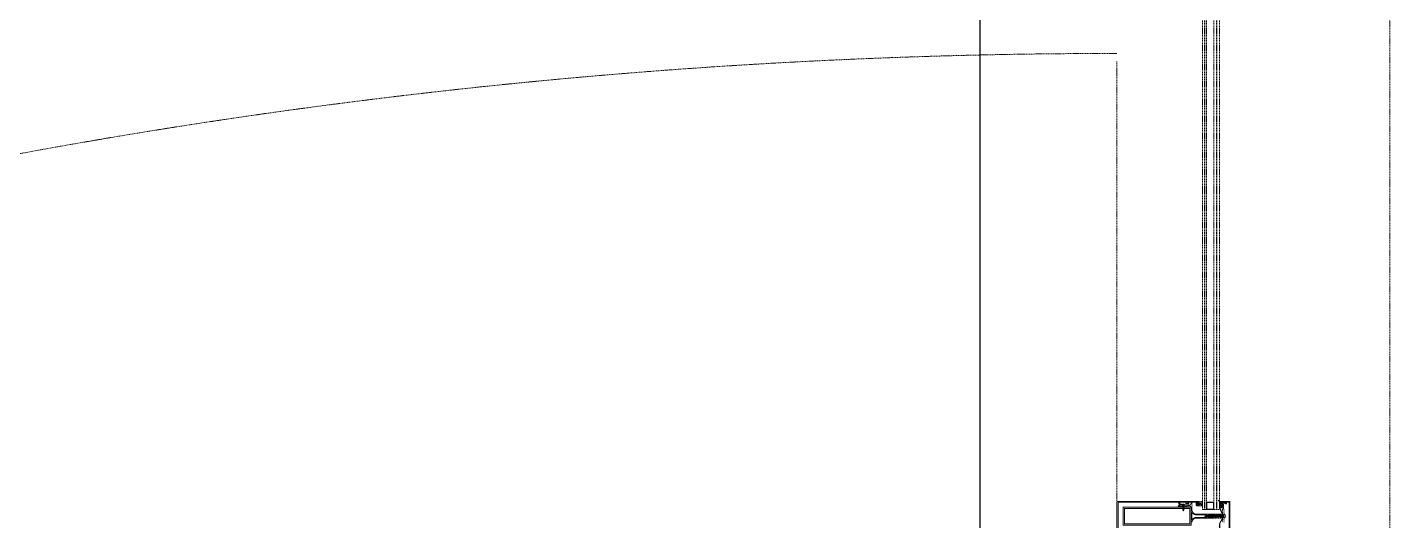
# Model space of a CAD drawing. Extents: x -1457 to 23780, y -2071 to 4205.
# Drawn here: x 10466.8 to 10767.8, y 1083 to 1191.9 of the extents above; entities that cross this region are included whole.
import ezdxf

# ---------------------------------------------------------------- set-up
doc = ezdxf.new("R2010")
doc.units = 0
doc.header["$MEASUREMENT"] = 0
doc.linetypes.add('HIDDEN', pattern=[0.375, 0.25, -0.125])
doc.layers.get('0').update_dxf_attribs({"color": 9, "lineweight": 9})
doc.layers.add('E-KABLO', color=7, linetype='Continuous', lineweight=30)
doc.layers.add('M-TEFRIS2-015', color=129, linetype='Continuous', lineweight=9)

# ---------------------------------------------------------------- blocks, each defined once
blk = doc.blocks.new('vid u')
at = {"lineweight": 5, "ltscale": 0.5}
for p, q in [((-18171.1, 6484.2), (-18170.1, 6484.5)), ((-18167.9, 6482.9), (-18171.1, 6484.2)), ((-18166.9, 6483.2), (-18171.1, 6484.2)), ((-18171.1, 6481.6), (-18170.1, 6482)), ((-18167.9, 6480.3), (-18171.1, 6481.6)), ((-18166.9, 6480.7), (-18171.1, 6481.6)), ((-18171.1, 6479.1), (-18170.1, 6479.4)), ((-18167.9, 6477.8), (-18171.1, 6479.1)), ((-18166.9, 6478.1), (-18171.1, 6479.1)), ((-18171.1, 6476.5), (-18170.1, 6476.9)), ((-18167.9, 6475.2), (-18171.1, 6476.5)), ((-18166.9, 6475.6), (-18171.1, 6476.5)), ((-18171.1, 6473.9), (-18170.1, 6474.3)), ((-18167.9, 6472.7), (-18171.1, 6473.9)), ((-18166.9, 6473), (-18171.1, 6473.9)), ((-18171.1, 6471.5), (-18170.1, 6471.9)), ((-18167.9, 6470.2), (-18171.1, 6471.5)), ((-18166.9, 6470.6), (-18171.1, 6471.5)), ((-18170.6, 6486.7), (-18169.6, 6487)), ((-18167.2, 6486), (-18170.6, 6486.7)), ((-18168.2, 6485.6), (-18170.6, 6486.7)), ((-18169.9, 6486.4), (-18170.1, 6485.9)), ((-18170.1, 6484.5), (-18170.1, 6485.8)), ((-18170.1, 6484.5), (-18166.9, 6483.2)), ((-18170.1, 6484.5), (-18166.9, 6483.2)), ((-18170.1, 6482), (-18170.1, 6483.8)), ((-18170.1, 6482), (-18166.9, 6480.7)), ((-18170.1, 6482), (-18166.9, 6480.7)), ((-18170.1, 6479.4), (-18170.1, 6481.2)), ((-18170.1, 6479.4), (-18166.9, 6478.1)), ((-18170.1, 6479.4), (-18166.9, 6478.1)), ((-18170.1, 6476.9), (-18170.1, 6478.7)), ((-18170.1, 6476.9), (-18166.9, 6475.6)), ((-18170.1, 6476.9), (-18166.9, 6475.6)), ((-18170.1, 6474.3), (-18170.1, 6476.1)), ((-18170.1, 6474.3), (-18166.9, 6473)), ((-18170.1, 6474.3), (-18166.9, 6473)), ((-18170.1, 6471.9), (-18170.1, 6473.5)), ((-18170.1, 6471.9), (-18166.9, 6470.6)), ((-18170.1, 6471.9), (-18166.9, 6470.6)), ((-18169, 6489), (-18169.6, 6487)), ((-18169.6, 6487), (-18167.2, 6486)), ((-18169, 6489), (-18168.5, 6486.6)), ((-18167.2, 6486), (-18168.2, 6485.6)), ((-18168.2, 6485.6), (-18167.9, 6485)), ((-18167.9, 6483.6), (-18167.9, 6484.9)), ((-18166.9, 6483.2), (-18167.9, 6482.9)), ((-18167.9, 6481.1), (-18167.9, 6482.9)), ((-18166.9, 6480.7), (-18167.9, 6480.3)), ((-18167.9, 6478.5), (-18167.9, 6480.3)), ((-18166.9, 6478.1), (-18167.9, 6477.8)), ((-18167.9, 6476), (-18167.9, 6477.8)), ((-18166.9, 6475.6), (-18167.9, 6475.2)), ((-18167.9, 6473.4), (-18167.9, 6475.2)), ((-18166.9, 6473), (-18167.9, 6472.7)), ((-18167.9, 6471), (-18167.9, 6472.7)), ((-18164.9, 6445.9), (-18173.1, 6445.9)), ((-18173.1, 6444.2), (-18173.1, 6445.9)), ((-18171.1, 6469.2), (-18170.1, 6469.6)), ((-18167.9, 6467.9), (-18171.1, 6469.2)), ((-18166.9, 6468.3), (-18171.1, 6469.2)), ((-18171.1, 6467), (-18170.1, 6467.3)), ((-18167.9, 6465.7), (-18171.1, 6467)), ((-18166.9, 6466.1), (-18171.1, 6467)), ((-18171.1, 6464.7), (-18170.1, 6465.1)), ((-18167.9, 6463.4), (-18171.1, 6464.7)), ((-18166.9, 6463.8), (-18171.1, 6464.7)), ((-18171.1, 6462.4), (-18170.1, 6462.8)), ((-18167.9, 6461.1), (-18171.1, 6462.4)), ((-18166.9, 6461.5), (-18171.1, 6462.4)), ((-18171.1, 6460.1), (-18170.1, 6460.5)), ((-18167.9, 6458.8), (-18171.1, 6460.1)), ((-18166.9, 6459.2), (-18171.1, 6460.1)), ((-18171.1, 6457.8), (-18170.1, 6458.2)), ((-18167.9, 6456.5), (-18171.1, 6457.8)), ((-18166.9, 6456.9), (-18171.1, 6457.8)), ((-18171.1, 6455.5), (-18170.1, 6455.9)), ((-18167.9, 6454.2), (-18171.1, 6455.5)), ((-18166.9, 6454.6), (-18171.1, 6455.5)), ((-18171.1, 6453.2), (-18170.1, 6453.6)), ((-18166.9, 6452.3), (-18171.1, 6453.2)), ((-18167.9, 6451.9), (-18171.1, 6453.2)), ((-18170.1, 6451.3), (-18171.1, 6450.9)), ((-18167.9, 6449.6), (-18171.1, 6450.9)), ((-18171.1, 6450.9), (-18166.9, 6450)), ((-18171.1, 6448.6), (-18170.1, 6449)), ((-18167.9, 6447.3), (-18171.1, 6448.6)), ((-18166.9, 6447.7), (-18171.1, 6448.6)), ((-18170.1, 6469.6), (-18170.1, 6471.1)), ((-18170.1, 6469.6), (-18166.9, 6468.3)), ((-18170.1, 6469.6), (-18166.9, 6468.3)), ((-18170.1, 6467.3), (-18170.1, 6468.9)), ((-18170.1, 6467.3), (-18166.9, 6466.1)), ((-18170.1, 6467.3), (-18166.9, 6466.1)), ((-18170.1, 6465.1), (-18170.1, 6466.6)), ((-18170.1, 6465.1), (-18166.9, 6463.8)), ((-18170.1, 6465.1), (-18166.9, 6463.8)), ((-18170.1, 6462.8), (-18170.1, 6464.4)), ((-18170.1, 6462.8), (-18166.9, 6461.5)), ((-18170.1, 6462.8), (-18166.9, 6461.5)), ((-18170.1, 6460.5), (-18170.1, 6462)), ((-18170.1, 6460.5), (-18166.9, 6459.2)), ((-18170.1, 6460.5), (-18166.9, 6459.2)), ((-18170.1, 6458.2), (-18170.1, 6459.7)), ((-18170.1, 6458.2), (-18166.9, 6456.9)), ((-18170.1, 6455.9), (-18170.1, 6457.4)), ((-18170.1, 6455.9), (-18166.9, 6454.6)), ((-18170.1, 6453.6), (-18170.1, 6455.1)), ((-18170.1, 6453.6), (-18166.9, 6452.3)), ((-18170.1, 6453.6), (-18166.9, 6452.3)), ((-18170.1, 6451.3), (-18170.1, 6452.8)), ((-18166.9, 6450), (-18170.1, 6451.3)), ((-18170.1, 6449), (-18170.1, 6450.5)), ((-18170.1, 6449), (-18166.9, 6447.7)), ((-18170.1, 6445.9), (-18170.1, 6448.2)), ((-18166.9, 6470.6), (-18167.9, 6470.2)), ((-18167.9, 6468.7), (-18167.9, 6470.2)), ((-18166.9, 6468.3), (-18167.9, 6467.9)), ((-18167.9, 6466.5), (-18167.9, 6467.9)), ((-18166.9, 6466.1), (-18167.9, 6465.7)), ((-18167.9, 6464.2), (-18167.9, 6465.7)), ((-18166.9, 6463.8), (-18167.9, 6463.4)), ((-18167.9, 6461.9), (-18167.9, 6463.4)), ((-18166.9, 6461.5), (-18167.9, 6461.1)), ((-18167.9, 6459.6), (-18167.9, 6461.1)), ((-18166.9, 6459.2), (-18167.9, 6458.8)), ((-18167.9, 6457.3), (-18167.9, 6458.8)), ((-18166.9, 6456.9), (-18167.9, 6456.5)), ((-18167.9, 6455), (-18167.9, 6456.5)), ((-18166.9, 6454.6), (-18167.9, 6454.2)), ((-18167.9, 6452.7), (-18167.9, 6454.2)), ((-18166.9, 6452.3), (-18167.9, 6451.9)), ((-18167.9, 6450.4), (-18167.9, 6451.9)), ((-18166.9, 6450), (-18167.9, 6449.6)), ((-18167.9, 6448.1), (-18167.9, 6449.6)), ((-18166.9, 6447.7), (-18167.9, 6447.3)), ((-18167.9, 6445.9), (-18167.9, 6447.3)), ((-18164.9, 6444.2), (-18164.9, 6445.9))]:
    blk.add_line(p, q, dxfattribs=at)
blk.add_lwpolyline([(-18169.6, 6442.8), (-18169.1, 6443.2), (-18168.9, 6443.2), (-18168.4, 6442.8)], dxfattribs=at)
for centre, radius, start, end in [((-18169.9, 6485.8), 0.2, 155.3251, 180), ((-18168.1, 6484.9), 0.2, 0, 19.1116), ((-18168.6, 6450.7), 7.89, 234.7573, 262.4905), ((-18169.5, 6450.7), 7.89, 277.5095, 305.2427)]:
    blk.add_arc(centre, radius, start, end, dxfattribs=at)

msp = doc.modelspace()

# ---------------------------------------------------------------- hatches: boundary and pattern name
at = {"layer": 'M-TEFRIS2-015', "linetype": 'HIDDEN', "lineweight": 0}
h = msp.add_hatch(dxfattribs=at)
h.set_pattern_fill('LINE', color=256, scale=0.666667, angle=675, style=0)
h.set_pattern_definition([(135, (10851.09187, 1029.91743), (-0.058925565, -0.058925565), [])])
edge = h.paths.add_edge_path()
edge.add_arc((10730.52, 1087.72), 0.625, 207.2, 247.3388)
edge.add_arc((10730.2, 1087), 0.162, 360.1027, 422.96, ccw=False)
edge.add_line((10730.36, 1087), (10730.36, 1086.92))
edge.add_line((10730.36, 1086.92), (10730.36, 1086.91))
edge.add_line((10730.36, 1086.91), (10730.36, 1086.9))
edge.add_line((10730.36, 1086.9), (10730.36, 1086.89))
edge.add_line((10730.36, 1086.89), (10730.36, 1086.89))
edge.add_line((10730.36, 1086.89), (10730.35, 1086.88))
edge.add_line((10730.35, 1086.88), (10730.35, 1086.87))
edge.add_line((10730.35, 1086.87), (10730.34, 1086.87))
edge.add_line((10730.34, 1086.87), (10730.34, 1086.86))
edge.add_line((10730.34, 1086.86), (10730.33, 1086.86))
edge.add_line((10730.33, 1086.86), (10730.31, 1086.86))
edge.add_line((10730.31, 1086.86), (10730.24, 1086.86))
edge.add_line((10730.24, 1086.86), (10730.23, 1086.86))
edge.add_line((10730.23, 1086.86), (10730.23, 1086.86))
edge.add_line((10730.23, 1086.86), (10730.23, 1086.86))
edge.add_line((10730.23, 1086.86), (10730.23, 1086.86))
edge.add_line((10730.23, 1086.86), (10730.22, 1086.85))
edge.add_line((10730.22, 1086.85), (10730.22, 1086.85))
edge.add_line((10730.22, 1086.85), (10730.22, 1086.85))
edge.add_line((10730.22, 1086.85), (10730.22, 1086.84))
edge.add_line((10730.22, 1086.84), (10730.22, 1086.84))
edge.add_line((10730.22, 1086.84), (10730.22, 1086.76))
edge.add_line((10730.22, 1086.76), (10730.22, 1086.76))
edge.add_line((10730.22, 1086.76), (10730.22, 1086.75))
edge.add_line((10730.22, 1086.75), (10730.22, 1086.75))
edge.add_line((10730.22, 1086.75), (10730.22, 1086.75))
edge.add_line((10730.22, 1086.75), (10730.22, 1086.74))
edge.add_line((10730.22, 1086.74), (10730.23, 1086.74))
edge.add_line((10730.23, 1086.74), (10730.23, 1086.74))
edge.add_line((10730.23, 1086.74), (10730.23, 1086.74))
edge.add_line((10730.23, 1086.74), (10730.24, 1086.74))
edge.add_line((10730.24, 1086.74), (10730.31, 1086.74))
edge.add_line((10730.31, 1086.74), (10730.32, 1086.74))
edge.add_line((10730.32, 1086.74), (10730.33, 1086.74))
edge.add_line((10730.33, 1086.74), (10730.34, 1086.73))
edge.add_line((10730.34, 1086.73), (10730.34, 1086.73))
edge.add_line((10730.34, 1086.73), (10730.35, 1086.72))
edge.add_line((10730.35, 1086.72), (10730.35, 1086.72))
edge.add_line((10730.35, 1086.72), (10730.36, 1086.71))
edge.add_line((10730.36, 1086.71), (10730.36, 1086.7))
edge.add_line((10730.36, 1086.7), (10730.36, 1086.69))
edge.add_line((10730.36, 1086.69), (10730.36, 1086.68))
edge.add_line((10730.36, 1086.68), (10730.36, 1086.67))
edge.add_line((10730.36, 1086.67), (10730.36, 1086.67))
edge.add_line((10730.36, 1086.67), (10730.35, 1086.66))
edge.add_line((10730.35, 1086.66), (10730.35, 1086.65))
edge.add_line((10730.35, 1086.65), (10730.34, 1086.65))
edge.add_line((10730.34, 1086.65), (10730.34, 1086.64))
edge.add_line((10730.34, 1086.64), (10730.33, 1086.64))
edge.add_line((10730.33, 1086.64), (10730.31, 1086.64))
edge.add_line((10730.31, 1086.64), (10730.24, 1086.64))
edge.add_line((10730.24, 1086.64), (10730.23, 1086.64))
edge.add_line((10730.23, 1086.64), (10730.23, 1086.64))
edge.add_line((10730.23, 1086.64), (10730.23, 1086.64))
edge.add_line((10730.23, 1086.64), (10730.23, 1086.64))
edge.add_line((10730.23, 1086.64), (10730.22, 1086.63))
edge.add_line((10730.22, 1086.63), (10730.22, 1086.63))
edge.add_line((10730.22, 1086.63), (10730.22, 1086.63))
edge.add_line((10730.22, 1086.63), (10730.22, 1086.62))
edge.add_line((10730.22, 1086.62), (10730.22, 1086.62))
edge.add_line((10730.22, 1086.62), (10730.22, 1086.54))
edge.add_line((10730.22, 1086.54), (10730.22, 1086.54))
edge.add_line((10730.22, 1086.54), (10730.22, 1086.53))
edge.add_line((10730.22, 1086.53), (10730.22, 1086.53))
edge.add_line((10730.22, 1086.53), (10730.22, 1086.53))
edge.add_line((10730.22, 1086.53), (10730.22, 1086.52))
edge.add_line((10730.22, 1086.52), (10730.23, 1086.52))
edge.add_line((10730.23, 1086.52), (10730.23, 1086.52))
edge.add_line((10730.23, 1086.52), (10730.23, 1086.52))
edge.add_line((10730.23, 1086.52), (10730.24, 1086.52))
edge.add_line((10730.24, 1086.52), (10730.31, 1086.52))
edge.add_line((10730.31, 1086.52), (10730.32, 1086.52))
edge.add_line((10730.32, 1086.52), (10730.33, 1086.52))
edge.add_line((10730.33, 1086.52), (10730.34, 1086.51))
edge.add_line((10730.34, 1086.51), (10730.34, 1086.51))
edge.add_line((10730.34, 1086.51), (10730.35, 1086.5))
edge.add_line((10730.35, 1086.5), (10730.35, 1086.5))
edge.add_line((10730.35, 1086.5), (10730.36, 1086.49))
edge.add_line((10730.36, 1086.49), (10730.36, 1086.48))
edge.add_line((10730.36, 1086.48), (10730.36, 1086.47))
edge.add_line((10730.36, 1086.47), (10730.36, 1086.46))
edge.add_line((10730.36, 1086.46), (10730.36, 1086.45))
edge.add_line((10730.36, 1086.45), (10730.36, 1086.45))
edge.add_line((10730.36, 1086.45), (10730.35, 1086.44))
edge.add_line((10730.35, 1086.44), (10730.35, 1086.43))
edge.add_line((10730.35, 1086.43), (10730.34, 1086.43))
edge.add_line((10730.34, 1086.43), (10730.34, 1086.42))
edge.add_line((10730.34, 1086.42), (10730.33, 1086.42))
edge.add_line((10730.33, 1086.42), (10730.31, 1086.42))
edge.add_line((10730.31, 1086.42), (10730.24, 1086.42))
edge.add_line((10730.24, 1086.42), (10730.23, 1086.42))
edge.add_line((10730.23, 1086.42), (10730.23, 1086.42))
edge.add_line((10730.23, 1086.42), (10730.23, 1086.42))
edge.add_line((10730.23, 1086.42), (10730.23, 1086.42))
edge.add_line((10730.23, 1086.42), (10730.22, 1086.41))
edge.add_line((10730.22, 1086.41), (10730.22, 1086.41))
edge.add_line((10730.22, 1086.41), (10730.22, 1086.41))
edge.add_line((10730.22, 1086.41), (10730.22, 1086.4))
edge.add_line((10730.22, 1086.4), (10730.22, 1086.4))
edge.add_line((10730.22, 1086.4), (10730.22, 1086.32))
edge.add_line((10730.22, 1086.32), (10730.22, 1086.32))
edge.add_line((10730.22, 1086.32), (10730.22, 1086.31))
edge.add_line((10730.22, 1086.31), (10730.22, 1086.31))
edge.add_line((10730.22, 1086.31), (10730.22, 1086.31))
edge.add_line((10730.22, 1086.31), (10730.22, 1086.3))
edge.add_line((10730.22, 1086.3), (10730.23, 1086.3))
edge.add_line((10730.23, 1086.3), (10730.23, 1086.3))
edge.add_line((10730.23, 1086.3), (10730.23, 1086.3))
edge.add_line((10730.23, 1086.3), (10730.24, 1086.3))
edge.add_line((10730.24, 1086.3), (10730.31, 1086.3))
edge.add_line((10730.31, 1086.3), (10730.32, 1086.3))
edge.add_line((10730.32, 1086.3), (10730.33, 1086.3))
edge.add_line((10730.33, 1086.3), (10730.34, 1086.29))
edge.add_line((10730.34, 1086.29), (10730.34, 1086.29))
edge.add_line((10730.34, 1086.29), (10730.35, 1086.28))
edge.add_line((10730.35, 1086.28), (10730.35, 1086.28))
edge.add_line((10730.35, 1086.28), (10730.36, 1086.27))
edge.add_line((10730.36, 1086.27), (10730.36, 1086.26))
edge.add_line((10730.36, 1086.26), (10730.36, 1086.25))
edge.add_line((10730.36, 1086.25), (10730.36, 1086.24))
edge.add_line((10730.36, 1086.24), (10730.36, 1086.23))
edge.add_line((10730.36, 1086.23), (10730.36, 1086.23))
edge.add_line((10730.36, 1086.23), (10730.35, 1086.22))
edge.add_line((10730.35, 1086.22), (10730.35, 1086.21))
edge.add_line((10730.35, 1086.21), (10730.34, 1086.21))
edge.add_line((10730.34, 1086.21), (10730.34, 1086.2))
edge.add_line((10730.34, 1086.2), (10730.33, 1086.2))
edge.add_line((10730.33, 1086.2), (10730.31, 1086.2))
edge.add_line((10730.31, 1086.2), (10730.24, 1086.2))
edge.add_line((10730.24, 1086.2), (10730.23, 1086.2))
edge.add_line((10730.23, 1086.2), (10730.23, 1086.2))
edge.add_line((10730.23, 1086.2), (10730.23, 1086.2))
edge.add_line((10730.23, 1086.2), (10730.23, 1086.2))
edge.add_line((10730.23, 1086.2), (10730.22, 1086.19))
edge.add_line((10730.22, 1086.19), (10730.22, 1086.19))
edge.add_line((10730.22, 1086.19), (10730.22, 1086.19))
edge.add_line((10730.22, 1086.19), (10730.22, 1086.18))
edge.add_line((10730.22, 1086.18), (10730.22, 1086.18))
edge.add_line((10730.22, 1086.18), (10730.22, 1086.1))
edge.add_line((10730.22, 1086.1), (10730.22, 1086.1))
edge.add_line((10730.22, 1086.1), (10730.22, 1086.09))
edge.add_line((10730.22, 1086.09), (10730.22, 1086.09))
edge.add_line((10730.22, 1086.09), (10730.22, 1086.09))
edge.add_line((10730.22, 1086.09), (10730.22, 1086.08))
edge.add_line((10730.22, 1086.08), (10730.23, 1086.08))
edge.add_line((10730.23, 1086.08), (10730.23, 1086.08))
edge.add_line((10730.23, 1086.08), (10730.23, 1086.08))
edge.add_line((10730.23, 1086.08), (10730.24, 1086.08))
edge.add_line((10730.24, 1086.08), (10730.49, 1086.08))
edge.add_arc((10730.49, 1086.11), 0.03, 270, 360)
edge.add_line((10730.52, 1086.11), (10730.52, 1086.29))
edge.add_line((10730.52, 1086.29), (10730.69, 1086.29))
edge.add_line((10730.69, 1086.29), (10730.71, 1086.22))
edge.add_arc((10730.76, 1086.23), 0.05, 194.5985, 302.0394)
edge.add_arc((10730.73, 1086.27), 0.1, 302.0394, 333.6122)
edge.add_arc((10730.23, 1086.52), 0.662, 333.6122, 386.3878)
edge.add_arc((10730.73, 1086.77), 0.1, 386.3878, 417.9606)
edge.add_arc((10730.76, 1086.82), 0.05, 417.9606, 525.4015)
edge.add_line((10730.71, 1086.83), (10730.69, 1086.75))
edge.add_line((10730.69, 1086.75), (10730.52, 1086.75))
edge.add_line((10730.52, 1086.75), (10730.52, 1087.17))
edge.add_arc((10730.47, 1087.17), 0.05, 360, 436.8402)
edge.add_arc((10730.62, 1087.97), 0.763, 218.6618, 259.1202, ccw=False)
edge.add_arc((10730.01, 1087.45), 0.0486, 423.0293, 555.4317)
edge = h.paths.add_edge_path(flags=16)
edge.add_arc((10730.72, 1086.62), 0.03, 370.824, 450)
edge.add_line((10730.72, 1086.65), (10730.55, 1086.65))
edge.add_arc((10730.55, 1086.62), 0.03, 450, 540)
edge.add_line((10730.52, 1086.62), (10730.52, 1086.42))
edge.add_arc((10730.55, 1086.42), 0.03, 180, 270)
edge.add_line((10730.55, 1086.39), (10730.72, 1086.39))
edge.add_arc((10730.72, 1086.42), 0.03, 270, 349.176)
edge.add_arc((10730.19, 1086.52), 0.562, 349.176, 370.824)

# ---------------------------------------------------------------- linework, layer by layer
at = {"layer": 'E-KABLO', "color": 6}
msp.add_line((10677.25, 1214.55), (10677.25, 457.09), dxfattribs=at)
at = {"layer": 'M-TEFRIS2-015', "linetype": 'HIDDEN', "lineweight": 0}
for p, q in [((10767.79, 1989.45), (10767.8, 907.25)), ((10726.45, 1315.53), (10726.45, 1146.37)), ((10726.85, 1315.53), (10726.85, 1146.37)), ((10726.92, 1315.53), (10726.92, 1146.37)), ((10727.32, 1315.53), (10727.32, 1146.37)), ((10728.92, 1315.53), (10728.92, 1146.37)), ((10729.52, 1315.53), (10729.52, 1146.37)), ((10729.6, 1315.53), (10729.6, 1146.37)), ((10730.2, 1315.53), (10730.2, 1146.37)), ((10707.5, 1184.38), (10707.5, 907.25)), ((10726.45, 1085.47), (10726.45, 1146.7)), ((10726.85, 1085.47), (10726.85, 1146.7)), ((10726.92, 1085.47), (10726.92, 1146.7)), ((10727.32, 1085.47), (10727.32, 1146.7)), ((10728.92, 1085.47), (10728.92, 1146.7)), ((10729.52, 1085.47), (10729.52, 1146.7)), ((10729.6, 1085.47), (10729.6, 1146.7)), ((10730.2, 1085.47), (10730.2, 1146.7)), ((10721.93, 1086.56), (10721.93, 1086.45)), ((10722.48, 1086.45), (10721.93, 1086.45)), ((10722.35, 1086.4), (10722.06, 1086.45)), ((10722.06, 1086.44), (10722.06, 1086.45)), ((10722.06, 1086.44), (10722.35, 1086.39)), ((10722.09, 1086.42), (10722.06, 1086.44)), ((10722.06, 1086.35), (10722.09, 1086.37)), ((10722.09, 1086.33), (10722.06, 1086.35)), ((10722.06, 1086.35), (10722.06, 1086.35)), ((10722.35, 1086.31), (10722.06, 1086.35)), ((10722.06, 1086.35), (10722.35, 1086.3)), ((10722.06, 1086.26), (10722.09, 1086.28)), ((10722.06, 1086.25), (10722.06, 1086.26)), ((10722.35, 1086.21), (10722.06, 1086.26)), ((10722.09, 1086.23), (10722.06, 1086.25)), ((10722.06, 1086.25), (10722.35, 1086.2)), ((10722.06, 1086.16), (10722.09, 1086.18)), ((10722.06, 1086.15), (10722.06, 1086.16)), ((10722.35, 1086.11), (10722.06, 1086.16)), ((10722.09, 1086.13), (10722.06, 1086.15)), ((10722.06, 1086.15), (10722.35, 1086.11)), ((10722.06, 1086.07), (10722.09, 1086.09)), ((10722.06, 1086.06), (10722.06, 1086.07)), ((10722.35, 1086.02), (10722.06, 1086.07)), ((10722.09, 1086.04), (10722.06, 1086.06)), ((10722.06, 1086.06), (10722.35, 1086.01)), ((10722.06, 1085.97), (10722.09, 1085.99)), ((10722.06, 1085.97), (10722.06, 1085.96)), ((10722.35, 1085.92), (10722.06, 1085.97)), ((10722.09, 1085.94), (10722.06, 1085.96)), ((10722.06, 1085.96), (10722.35, 1085.91)), ((10722.06, 1085.87), (10722.09, 1085.89)), ((10722.35, 1085.82), (10722.06, 1085.87)), ((10722.06, 1085.86), (10722.06, 1085.87)), ((10722.06, 1085.86), (10722.35, 1085.82)), ((10722.09, 1085.84), (10722.06, 1085.86)), ((10722.06, 1085.78), (10722.09, 1085.8)), ((10722.06, 1085.78), (10722.06, 1085.77)), ((10722.35, 1085.73), (10722.06, 1085.78)), ((10722.09, 1085.75), (10722.06, 1085.77)), ((10722.06, 1085.77), (10722.35, 1085.72)), ((10722.06, 1085.68), (10722.09, 1085.7)), ((10722.35, 1085.63), (10722.06, 1085.68)), ((10722.06, 1085.68), (10722.06, 1085.67)), ((10722.06, 1085.67), (10722.35, 1085.62)), ((10722.09, 1085.65), (10722.06, 1085.67)), ((10722.06, 1085.58), (10722.09, 1085.6)), ((10722.35, 1085.53), (10722.06, 1085.58)), ((10722.06, 1085.58), (10722.06, 1085.57)), ((10722.06, 1085.57), (10722.35, 1085.53)), ((10722.09, 1085.55), (10722.06, 1085.57)), ((10722.06, 1085.49), (10722.09, 1085.51)), ((10722.35, 1085.44), (10722.06, 1085.49)), ((10722.06, 1085.48), (10722.06, 1085.49)), ((10722.06, 1085.48), (10722.35, 1085.43)), ((10722.09, 1085.46), (10722.06, 1085.48)), ((10722.09, 1086.37), (10722.09, 1086.42)), ((10722.32, 1086.37), (10722.09, 1086.42)), ((10722.09, 1086.37), (10722.32, 1086.33)), ((10722.09, 1086.28), (10722.09, 1086.33)), ((10722.32, 1086.28), (10722.09, 1086.33)), ((10722.09, 1086.28), (10722.32, 1086.23)), ((10722.32, 1086.18), (10722.09, 1086.23)), ((10722.09, 1086.18), (10722.09, 1086.23)), ((10722.09, 1086.18), (10722.09, 1085.99)), ((10722.09, 1086.18), (10722.32, 1086.13)), ((10722.32, 1086.09), (10722.09, 1086.13)), ((10722.09, 1086.09), (10722.09, 1086.13)), ((10722.09, 1086.09), (10722.32, 1086.04)), ((10722.32, 1085.99), (10722.09, 1086.04)), ((10722.09, 1085.99), (10722.32, 1085.94)), ((10722.09, 1085.89), (10722.09, 1085.94)), ((10722.32, 1085.89), (10722.09, 1085.94)), ((10722.09, 1085.89), (10722.32, 1085.84)), ((10722.32, 1085.8), (10722.09, 1085.84)), ((10722.09, 1085.8), (10722.09, 1085.84)), ((10722.09, 1085.8), (10722.32, 1085.75)), ((10722.09, 1085.75), (10722.09, 1085.7)), ((10722.32, 1085.7), (10722.09, 1085.75)), ((10722.09, 1085.7), (10722.32, 1085.65)), ((10722.32, 1085.6), (10722.09, 1085.65)), ((10722.09, 1085.6), (10722.09, 1085.65)), ((10722.09, 1085.6), (10722.32, 1085.55)), ((10722.32, 1085.51), (10722.09, 1085.55)), ((10722.09, 1085.51), (10722.09, 1085.55)), ((10722.32, 1085.41), (10722.09, 1085.46)), ((10722.09, 1085.44), (10722.09, 1085.46)), ((10722.11, 1085.4), (10722.09, 1085.44)), ((10722.09, 1085.39), (10722.11, 1085.4)), ((10722.16, 1085.37), (10722.09, 1085.39)), ((10722.09, 1085.38), (10722.09, 1085.39)), ((10722.12, 1085.36), (10722.09, 1085.38)), ((10722.09, 1085.38), (10722.18, 1085.36)), ((10722.11, 1085.4), (10722.27, 1085.31)), ((10722.27, 1085.31), (10722.12, 1085.36)), ((10722.2, 1085.18), (10722.12, 1085.36)), ((10722.18, 1085.36), (10722.16, 1085.37)), ((10722.19, 1086.45), (10722.32, 1086.42)), ((10722.21, 1085.17), (10722.2, 1085.18)), ((10722.22, 1085.18), (10722.21, 1085.17)), ((10722.31, 1085.41), (10722.22, 1085.18)), ((10722.32, 1085.41), (10722.31, 1085.41)), ((10722.32, 1086.42), (10722.32, 1086.45)), ((10722.32, 1086.42), (10722.35, 1086.4)), ((10722.32, 1086.42), (10722.35, 1086.4)), ((10722.35, 1086.39), (10722.32, 1086.37)), ((10722.32, 1086.33), (10722.32, 1086.37)), ((10722.32, 1086.33), (10722.35, 1086.31)), ((10722.32, 1086.33), (10722.35, 1086.31)), ((10722.35, 1086.3), (10722.32, 1086.28)), ((10722.32, 1086.28), (10722.32, 1086.23)), ((10722.32, 1086.23), (10722.35, 1086.21)), ((10722.32, 1086.23), (10722.35, 1086.21)), ((10722.32, 1086.04), (10722.32, 1086.23)), ((10722.35, 1086.2), (10722.32, 1086.18)), ((10722.32, 1086.18), (10722.32, 1086.13)), ((10722.32, 1086.18), (10722.32, 1086.13)), ((10722.32, 1086.13), (10722.35, 1086.11)), ((10722.32, 1086.13), (10722.35, 1086.11)), ((10722.35, 1086.11), (10722.32, 1086.09)), ((10722.32, 1086.09), (10722.32, 1086.04)), ((10722.32, 1086.09), (10722.32, 1086.04)), ((10722.32, 1086.04), (10722.35, 1086.02)), ((10722.32, 1086.04), (10722.35, 1086.02)), ((10722.35, 1086.01), (10722.32, 1085.99)), ((10722.32, 1085.99), (10722.32, 1085.94)), ((10722.32, 1085.99), (10722.32, 1085.94)), ((10722.32, 1085.94), (10722.35, 1085.92)), ((10722.32, 1085.94), (10722.35, 1085.92)), ((10722.35, 1085.91), (10722.32, 1085.89)), ((10722.32, 1085.89), (10722.32, 1085.84)), ((10722.32, 1085.84), (10722.35, 1085.82)), ((10722.32, 1085.84), (10722.35, 1085.82)), ((10722.35, 1085.82), (10722.32, 1085.8)), ((10722.32, 1085.75), (10722.32, 1085.8)), ((10722.32, 1085.75), (10722.35, 1085.73)), ((10722.32, 1085.75), (10722.35, 1085.73)), ((10722.35, 1085.72), (10722.32, 1085.7)), ((10722.32, 1085.7), (10722.32, 1085.65)), ((10722.32, 1085.65), (10722.35, 1085.63)), ((10722.32, 1085.65), (10722.35, 1085.63)), ((10722.35, 1085.62), (10722.32, 1085.6)), ((10722.32, 1085.6), (10722.32, 1085.55)), ((10722.32, 1085.55), (10722.35, 1085.53)), ((10722.32, 1085.55), (10722.35, 1085.53)), ((10722.35, 1085.53), (10722.32, 1085.51)), ((10722.32, 1085.51), (10722.32, 1085.46)), ((10722.32, 1085.46), (10722.35, 1085.44)), ((10722.35, 1085.43), (10722.32, 1085.41)), ((10722.35, 1086.4), (10722.35, 1086.39)), ((10722.35, 1086.31), (10722.35, 1086.3)), ((10722.35, 1086.21), (10722.35, 1086.2)), ((10722.35, 1086.11), (10722.35, 1086.11)), ((10722.35, 1086.02), (10722.35, 1086.01)), ((10722.35, 1085.92), (10722.35, 1085.91)), ((10722.35, 1085.82), (10722.35, 1085.82)), ((10722.35, 1085.73), (10722.35, 1085.72)), ((10722.35, 1085.63), (10722.35, 1085.62)), ((10722.35, 1085.53), (10722.35, 1085.53)), ((10722.35, 1085.44), (10722.35, 1085.43)), ((10722.48, 1086.56), (10722.48, 1086.45)), ((10726.45, 1085.47), (10730.2, 1085.47)), ((10728.32, 1084.18), (10728.32, 1084.13)), ((10728.32, 1083.87), (10728.32, 1083.82)), ((10728.37, 1084.08), (10728.71, 1084.08)), ((10728.71, 1083.92), (10728.37, 1083.92)), ((10728.47, 1084.28), (10728.42, 1084.28)), ((10728.42, 1083.72), (10728.47, 1083.72)), ((10728.47, 1084.23), (10728.47, 1084.28)), ((10728.61, 1084.23), (10728.47, 1084.23)), ((10728.47, 1083.72), (10728.47, 1083.77)), ((10728.47, 1083.77), (10728.61, 1083.77)), ((10728.71, 1084.4), (10728.71, 1084.33)), ((10728.71, 1084.08), (10728.71, 1083.92)), ((10728.71, 1083.67), (10728.71, 1083.6)), ((10730.85, 1084.45), (10728.76, 1084.45)), ((10728.91, 1084.2), (10728.91, 1083.8)), ((10730.09, 1084.25), (10728.96, 1084.25)), ((10728.96, 1083.75), (10730.09, 1083.75)), ((10730.14, 1083.8), (10730.14, 1084.2)), ((10730.34, 1083.78), (10730.34, 1084.22)), ((10730.37, 1084.25), (10730.42, 1084.25)), ((10730.42, 1083.75), (10730.37, 1083.75)), ((10730.46, 1084.26), (10730.5, 1084.31)), ((10730.5, 1083.69), (10730.46, 1083.74)), ((10730.5, 1084.31), (10730.67, 1084.31)), ((10730.67, 1083.69), (10730.5, 1083.69)), ((10730.7, 1084.28), (10730.7, 1084.25)), ((10730.72, 1084.25), (10730.7, 1084.27)), ((10730.7, 1084.25), (10730.78, 1084.25)), ((10730.78, 1083.75), (10730.7, 1083.75)), ((10730.7, 1083.75), (10730.7, 1083.72)), ((10730.82, 1084.26), (10730.89, 1084.34)), ((10730.89, 1083.66), (10730.82, 1083.74)), ((10730.9, 1084.37), (10730.9, 1084.4)), ((10730.9, 1083.6), (10730.9, 1083.63)), ((10728.76, 1083.55), (10730.85, 1083.55))]:
    msp.add_line(p, q, dxfattribs=at)
at = {"layer": 'M-TEFRIS2-015', "linetype": 'HIDDEN', "lineweight": 0, "const_width": 0.2}
for points in [[(7129.5, 979.76, -0.152644), (10705.5, 2076.19, -0.10573)], [(10707.8, 1081.05), (10707.8, 1086.95), (10707.8, 1086.95, -0.414214), (10707.9, 1087.05), (10721.21, 1087.05), (10721.21, 1086.64, 0.267949), (10721.22, 1086.62), (10721.47, 1086.47, 0.131652), (10721.49, 1086.47), (10721.62, 1086.47, 0.131652), (10721.63, 1086.47), (10721.81, 1086.58, 0.267949), (10721.83, 1086.6), (10721.83, 1086.64, 0.414214), (10721.8, 1086.67), (10721.53, 1086.67), (10721.41, 1086.74), (10721.41, 1087.1), (10722.71, 1087.1), (10722.71, 1086.75, 0.414214), (10722.76, 1086.7), (10723.39, 1086.7, 0.650971), (10723.42, 1086.78), (10723.27, 1086.95, 0.508142), (10723.22, 1086.95), (10723.19, 1086.88), (10722.91, 1086.88), (10722.91, 1087.05, 0.432363), (10723, 1087.15), (10723, 1087.22, 0.477393), (10722.98, 1087.25), (10707.8, 1087.25, 0.414214), (10707.5, 1086.95), (10707.5, 1086.95), (10707.5, 1081.05, 0.414214)], [(10723.91, 1082.05), (10723.91, 1084), (10723.91, 1085.95, 0.414214), (10723.61, 1086.25), (10723.11, 1086.25), (10723, 1086.2), (10721.07, 1086.2, -0.767327), (10721.05, 1086.26), (10721.39, 1086.45), (10722.18, 1086.45), (10722.21, 1086.42), (10722.24, 1086.45), (10723.61, 1086.45, 0.414214), (10723.91, 1086.75), (10723.91, 1086.97, 0.414214), (10723.81, 1087.07), (10723.16, 1087.07), (10723.16, 1086.93, -0.414214), (10723.13, 1086.9), (10723.11, 1086.9, -0.414214), (10723.01, 1087), (10723.01, 1087.22, -0.414214), (10723.04, 1087.25), (10724.11, 1087.25), (10725.58, 1087.25, -0.414214), (10725.61, 1087.22), (10725.61, 1087.05, -0.414214), (10725.51, 1086.95), (10725.49, 1086.95), (10725.49, 1087.1), (10725.19, 1087.1), (10725.19, 1086.78), (10725.16, 1086.75), (10725.19, 1086.72), (10725.19, 1086.4), (10725.49, 1086.4), (10725.49, 1086.55), (10725.51, 1086.55, -0.414214), (10725.61, 1086.45), (10725.61, 1086.35, -0.414214), (10725.51, 1086.25), (10725.19, 1086.25, -0.414214), (10725.03, 1086.41), (10725.03, 1086.97, 0.414214), (10724.93, 1087.07), (10724.21, 1087.07, 0.414214), (10724.11, 1086.97), (10724.11, 1085.4, 0.414214), (10725.06, 1084.45), (10727.74, 1084.45), (10727.77, 1084.42), (10727.8, 1084.45), (10728.66, 1084.45, -0.414214), (10728.71, 1084.4), (10728.71, 1084.37, -0.198912), (10728.69, 1084.34), (10728.62, 1084.26, -0.198912), (10728.58, 1084.25), (10728.51, 1084.25), (10728.51, 1084.28, 0.414214), (10728.48, 1084.31), (10728.31, 1084.31), (10728.26, 1084.26, -0.198912), (10728.22, 1084.25), (10728.15, 1084.25), (10728.15, 1084.28, 0.414214), (10728.12, 1084.31), (10727.95, 1084.31), (10727.9, 1084.26, -0.198912), (10727.86, 1084.25), (10727.74, 1084.25, 0.414214), (10727.71, 1084.22), (10727.71, 1084), (10727.71, 1083.78, 0.414214), (10727.74, 1083.75), (10727.86, 1083.75, -0.198912), (10727.9, 1083.74), (10727.95, 1083.69), (10728.12, 1083.69, 0.414214), (10728.15, 1083.72), (10728.15, 1083.75), (10728.22, 1083.75, -0.198912), (10728.26, 1083.74), (10728.31, 1083.69), (10728.48, 1083.69, 0.414214), (10728.51, 1083.72), (10728.51, 1083.75), (10728.58, 1083.75, -0.198912), (10728.62, 1083.74), (10728.69, 1083.66, -0.198912), (10728.71, 1083.63), (10728.71, 1083.6, -0.414214), (10728.66, 1083.55), (10727.8, 1083.55), (10727.77, 1083.58), (10727.74, 1083.55), (10725.06, 1083.55, 0.414214), (10724.11, 1082.6)], [(10730.2, 1087.25), (10730.25, 1087.25), (10730.25, 1086.45, 0.10228), (10730.52, 1085.16, -0.152313), (10730.88, 1084, -0.152313), (10730.52, 1082.84, 0.159108), (10730.25, 1082.16), (10730.25, 1080.98), (10730.2, 1080.98), (10730.2, 1082.16, -0.158967), (10730.48, 1082.87, 0.152054), (10730.83, 1084, 0.152944), (10730.48, 1085.13, -0.10266), (10730.2, 1086.45), (10730.2, 1087.25)], [(10730.88, 1082.7), (10730.88, 1085.3), (10730.81, 1085.3, -0.414214), (10730.78, 1085.33), (10730.78, 1085.42, -0.414214), (10730.81, 1085.45), (10730.88, 1085.45), (10730.88, 1086), (10730.63, 1086), (10730.63, 1085.88, -0.414214), (10730.6, 1085.85), (10730.53, 1085.85, -0.414214), (10730.48, 1085.9), (10730.48, 1086.25, -0.414214), (10730.53, 1086.3), (10730.6, 1086.3, -0.414214), (10730.63, 1086.27), (10730.63, 1086.15), (10730.88, 1086.15), (10730.88, 1086.88), (10730.63, 1086.95), (10730.63, 1086.83, -0.414214), (10730.6, 1086.8), (10730.53, 1086.8, -0.414214), (10730.48, 1086.85), (10730.48, 1087.05, -0.493145), (10730.57, 1087.12), (10731.07, 1086.98), (10731.12, 1087.08, -0.414214), (10731.16, 1087.09), (10731.54, 1086.87, -1), (10731.46, 1086.74), (10731.18, 1086.9), (10731.08, 1086.71), (10731.08, 1085.55), (10731.17, 1085.46, -0.198912), (10731.18, 1085.44), (10731.18, 1084.83), (10731.15, 1084.8), (10731.18, 1084.77), (10731.18, 1084), (10731.18, 1083.23), (10731.15, 1083.2), (10731.18, 1083.17), (10731.18, 1082.56, -0.198912)]]:
    msp.add_lwpolyline(points, format="xyb", dxfattribs=at)
for points in [[(10722.17, 1086.65), (10722.2, 1086.63), (10722.21, 1086.63), (10722.24, 1086.65)], [(10722.09, 1085.51), (10722.32, 1085.46)]]:
    msp.add_lwpolyline(points, dxfattribs=at)
for points in [[(10725.62, 1087.04, -0.414214), (10725.52, 1086.94), (10725.46, 1086.94), (10725.46, 1087.06), (10725.36, 1087.06, 0.333333), (10725.36, 1086.46), (10725.46, 1086.46), (10725.46, 1086.58), (10725.52, 1086.58, -0.414214), (10725.62, 1086.48), (10725.62, 1086.26), (10726.27, 1086.26), (10726.27, 1086.3, 0.307685), (10726.23, 1086.36, -1.128702), (10726.26, 1086.42, -0.201212), (10726.37, 1086.26, 0.978531), (10726.47, 1086.26, 0.1613), (10726.35, 1086.46, -0.307572), (10726.35, 1086.49), (10726.46, 1086.68, 0.8391), (10726.44, 1086.7), (10726.35, 1086.62, -0.8391), (10726.32, 1086.64), (10726.46, 1086.9, 0.8391), (10726.44, 1086.92), (10726.35, 1086.84, -0.8391), (10726.32, 1086.86), (10726.46, 1087.12, 0.8391), (10726.44, 1087.14), (10726.35, 1087.06, -0.8391), (10726.32, 1087.08), (10726.46, 1087.34, 0.8391), (10726.44, 1087.36), (10726.35, 1087.28, -0.176327), (10726.29, 1087.26), (10725.62, 1087.26)], [(10725.62, 1086.84), (10725.39, 1086.84, 0.375047), (10725.36, 1086.81, 0.067879), (10725.36, 1086.7, 0.375047), (10725.39, 1086.68), (10725.62, 1086.68, -0.298217), (10725.71, 1086.62, 0.298217), (10725.8, 1086.56), (10725.83, 1086.56, 0.414214), (10725.86, 1086.59), (10725.86, 1086.93, 0.414214), (10725.83, 1086.96), (10725.8, 1086.96, 0.298217), (10725.71, 1086.9, -0.298217)], [(10726.04, 1086.56), (10726.07, 1086.56, 1), (10726.07, 1086.96), (10726.04, 1086.96, 0.414214), (10726.01, 1086.93), (10726.01, 1086.59, 0.414214)], [(10729.96, 1087.44, 0.176952), (10730.28, 1087.15, -0.281357), (10730.36, 1087), (10730.36, 1086.92), (10730.36, 1086.91), (10730.36, 1086.9), (10730.36, 1086.89), (10730.36, 1086.89), (10730.35, 1086.88), (10730.35, 1086.87), (10730.34, 1086.87), (10730.34, 1086.86), (10730.33, 1086.86), (10730.31, 1086.86), (10730.24, 1086.86), (10730.23, 1086.86), (10730.23, 1086.86), (10730.23, 1086.86), (10730.23, 1086.86), (10730.22, 1086.85), (10730.22, 1086.85), (10730.22, 1086.85), (10730.22, 1086.84), (10730.22, 1086.84), (10730.22, 1086.76), (10730.22, 1086.76), (10730.22, 1086.75), (10730.22, 1086.75), (10730.22, 1086.75), (10730.22, 1086.74), (10730.23, 1086.74), (10730.23, 1086.74), (10730.23, 1086.74), (10730.24, 1086.74), (10730.31, 1086.74), (10730.32, 1086.74), (10730.33, 1086.74), (10730.34, 1086.73), (10730.34, 1086.73), (10730.35, 1086.72), (10730.35, 1086.72), (10730.36, 1086.71), (10730.36, 1086.7), (10730.36, 1086.69), (10730.36, 1086.68), (10730.36, 1086.67), (10730.36, 1086.67), (10730.35, 1086.66), (10730.35, 1086.65), (10730.34, 1086.65), (10730.34, 1086.64), (10730.33, 1086.64), (10730.31, 1086.64), (10730.24, 1086.64), (10730.23, 1086.64), (10730.23, 1086.64), (10730.23, 1086.64), (10730.23, 1086.64), (10730.22, 1086.63), (10730.22, 1086.63), (10730.22, 1086.63), (10730.22, 1086.62), (10730.22, 1086.62), (10730.22, 1086.54), (10730.22, 1086.54), (10730.22, 1086.53), (10730.22, 1086.53), (10730.22, 1086.53), (10730.22, 1086.52), (10730.23, 1086.52), (10730.23, 1086.52), (10730.23, 1086.52), (10730.24, 1086.52), (10730.31, 1086.52), (10730.32, 1086.52), (10730.33, 1086.52), (10730.34, 1086.51), (10730.34, 1086.51), (10730.35, 1086.5), (10730.35, 1086.5), (10730.36, 1086.49), (10730.36, 1086.48), (10730.36, 1086.47), (10730.36, 1086.46), (10730.36, 1086.45), (10730.36, 1086.45), (10730.35, 1086.44), (10730.35, 1086.43), (10730.34, 1086.43), (10730.34, 1086.42), (10730.33, 1086.42), (10730.31, 1086.42), (10730.24, 1086.42), (10730.23, 1086.42), (10730.23, 1086.42), (10730.23, 1086.42), (10730.23, 1086.42), (10730.22, 1086.41), (10730.22, 1086.41), (10730.22, 1086.41), (10730.22, 1086.4), (10730.22, 1086.4), (10730.22, 1086.32), (10730.22, 1086.32), (10730.22, 1086.31), (10730.22, 1086.31), (10730.22, 1086.31), (10730.22, 1086.3), (10730.23, 1086.3), (10730.23, 1086.3), (10730.23, 1086.3), (10730.24, 1086.3), (10730.31, 1086.3), (10730.32, 1086.3), (10730.33, 1086.3), (10730.34, 1086.29), (10730.34, 1086.29), (10730.35, 1086.28), (10730.35, 1086.28), (10730.36, 1086.27), (10730.36, 1086.26), (10730.36, 1086.25), (10730.36, 1086.24), (10730.36, 1086.23), (10730.36, 1086.23), (10730.35, 1086.22), (10730.35, 1086.21), (10730.34, 1086.21), (10730.34, 1086.2), (10730.33, 1086.2), (10730.31, 1086.2), (10730.24, 1086.2), (10730.23, 1086.2), (10730.23, 1086.2), (10730.23, 1086.2), (10730.23, 1086.2), (10730.22, 1086.19), (10730.22, 1086.19), (10730.22, 1086.19), (10730.22, 1086.18), (10730.22, 1086.18), (10730.22, 1086.1), (10730.22, 1086.1), (10730.22, 1086.09), (10730.22, 1086.09), (10730.22, 1086.09), (10730.22, 1086.08), (10730.23, 1086.08), (10730.23, 1086.08), (10730.23, 1086.08), (10730.24, 1086.08), (10730.49, 1086.08, 0.414214), (10730.52, 1086.11), (10730.52, 1086.29), (10730.69, 1086.29), (10730.71, 1086.22, 0.506456), (10730.78, 1086.19, 0.13864), (10730.82, 1086.23, 0.234436), (10730.82, 1086.82, 0.13864), (10730.78, 1086.86, 0.506456), (10730.71, 1086.83), (10730.69, 1086.75), (10730.52, 1086.75), (10730.52, 1087.17, 0.348434), (10730.48, 1087.22, -0.17839), (10730.03, 1087.49, 0.651907)], [(10732.35, 1080.9), (10731.78, 1080.9), (10731.78, 1081.23, 1), (10731.63, 1081.23), (10731.63, 1080.9), (10731.15, 1080.9), (10731.1, 1080.99, 0.339454), (10731.07, 1081), (10730.54, 1080.86, 0.876976), (10730.55, 1080.75), (10732.5, 1080.75), (10732.5, 1087.25), (10730.55, 1087.25, 0.876976), (10730.54, 1087.14), (10731.07, 1087, 0.339454), (10731.1, 1087.02), (10731.15, 1087.1), (10731.63, 1087.1), (10731.63, 1086.78, 1), (10731.78, 1086.78), (10731.78, 1087.1), (10732.35, 1087.1)], [(10730.75, 1086.63, 0.359904), (10730.72, 1086.65), (10730.55, 1086.65, 0.414214), (10730.52, 1086.62), (10730.52, 1086.42, 0.414214), (10730.55, 1086.39), (10730.72, 1086.39, 0.359904), (10730.75, 1086.42, 0.094739)], [(10730.75, 1086.63, 0.359904), (10730.72, 1086.65), (10730.55, 1086.65, 0.414214), (10730.52, 1086.62), (10730.52, 1086.42, 0.414214), (10730.55, 1086.39), (10730.72, 1086.39, 0.359904), (10730.75, 1086.42, 0.094739)], [(10727.41, 1084.26, 0.414214), (10727.38, 1084.29), (10725.06, 1084.29, -0.239182), (10724.16, 1084.74, 0.725247), (10724.11, 1084.73), (10724.11, 1084), (10724.11, 1083.27, 0.725247), (10724.16, 1083.26, -0.239182), (10725.06, 1083.71), (10727.38, 1083.71, 0.414214), (10727.41, 1083.74), (10727.41, 1084)]]:
    msp.add_lwpolyline(points, format="xyb", close=True, dxfattribs=at)
for points in [[(10728.92, 1085.47), (10727.32, 1085.47), (10727.32, 1087.07), (10728.92, 1087.07)], [(10728.82, 1085.57), (10727.42, 1085.57), (10727.42, 1086.97), (10728.82, 1086.97)], [(10708.91, 1082), (10708.91, 1086), (10723.91, 1086), (10723.91, 1082)], [(10709.21, 1082.3), (10709.21, 1085.7), (10723.61, 1085.7), (10723.61, 1082.3)]]:
    msp.add_lwpolyline(points, close=True, dxfattribs=at)
at = {"layer": 'M-TEFRIS2-015', "linetype": 'HIDDEN', "lineweight": 0}
for centre, radius, start, end in [((10707.5, -149.03), 1335.17, 90, 158.16106), ((10722.23, 1086.13), 0.521, 97.5095, 125.2427), ((10722.18, 1086.13), 0.521, 54.7573, 82.4905), ((10728.42, 1084.18), 0.1, 90, 180), ((10728.37, 1084.13), 0.05, 180, 270), ((10728.37, 1083.87), 0.05, 90, 180), ((10728.42, 1083.82), 0.1, 180, 270), ((10728.61, 1084.33), 0.1, 270, 0), ((10728.61, 1083.67), 0.1, 0, 90), ((10728.76, 1084.4), 0.05, 90, 180), ((10728.76, 1083.6), 0.05, 180, 270), ((10728.96, 1084.2), 0.05, 90, 180), ((10728.96, 1083.8), 0.05, 180, 270), ((10730.09, 1084.2), 0.05, 0, 90), ((10730.09, 1083.8), 0.05, 270, 0), ((10730.37, 1084.22), 0.03, 90, 180), ((10730.37, 1083.78), 0.03, 180, 270), ((10730.42, 1084.3), 0.05, 270, 315), ((10730.42, 1083.7), 0.05, 45, 90), ((10730.67, 1084.28), 0.03, 0, 90), ((10730.67, 1083.72), 0.03, 270, 0), ((10730.78, 1084.3), 0.05, 270, 315), ((10730.78, 1083.7), 0.05, 45, 90), ((10730.85, 1084.4), 0.05, 0, 90), ((10730.85, 1083.6), 0.05, 270, 0), ((10730.85, 1084.37), 0.05, 315, 0), ((10730.85, 1083.63), 0.05, 0, 45)]:
    msp.add_arc(centre, radius, start, end, dxfattribs=at)

# ---------------------------------------------------------------- block references
at = {"layer": 'M-TEFRIS2-015', "linetype": 'HIDDEN', "lineweight": 0, "xscale": 0.0999999999985448, "yscale": 0.0999999999985448, "zscale": 0.0999999999985448, "rotation": 90}
msp.add_blockref('vid u', (11375.76, 2900.9), dxfattribs=at)

doc.saveas('drawing.dxf')
